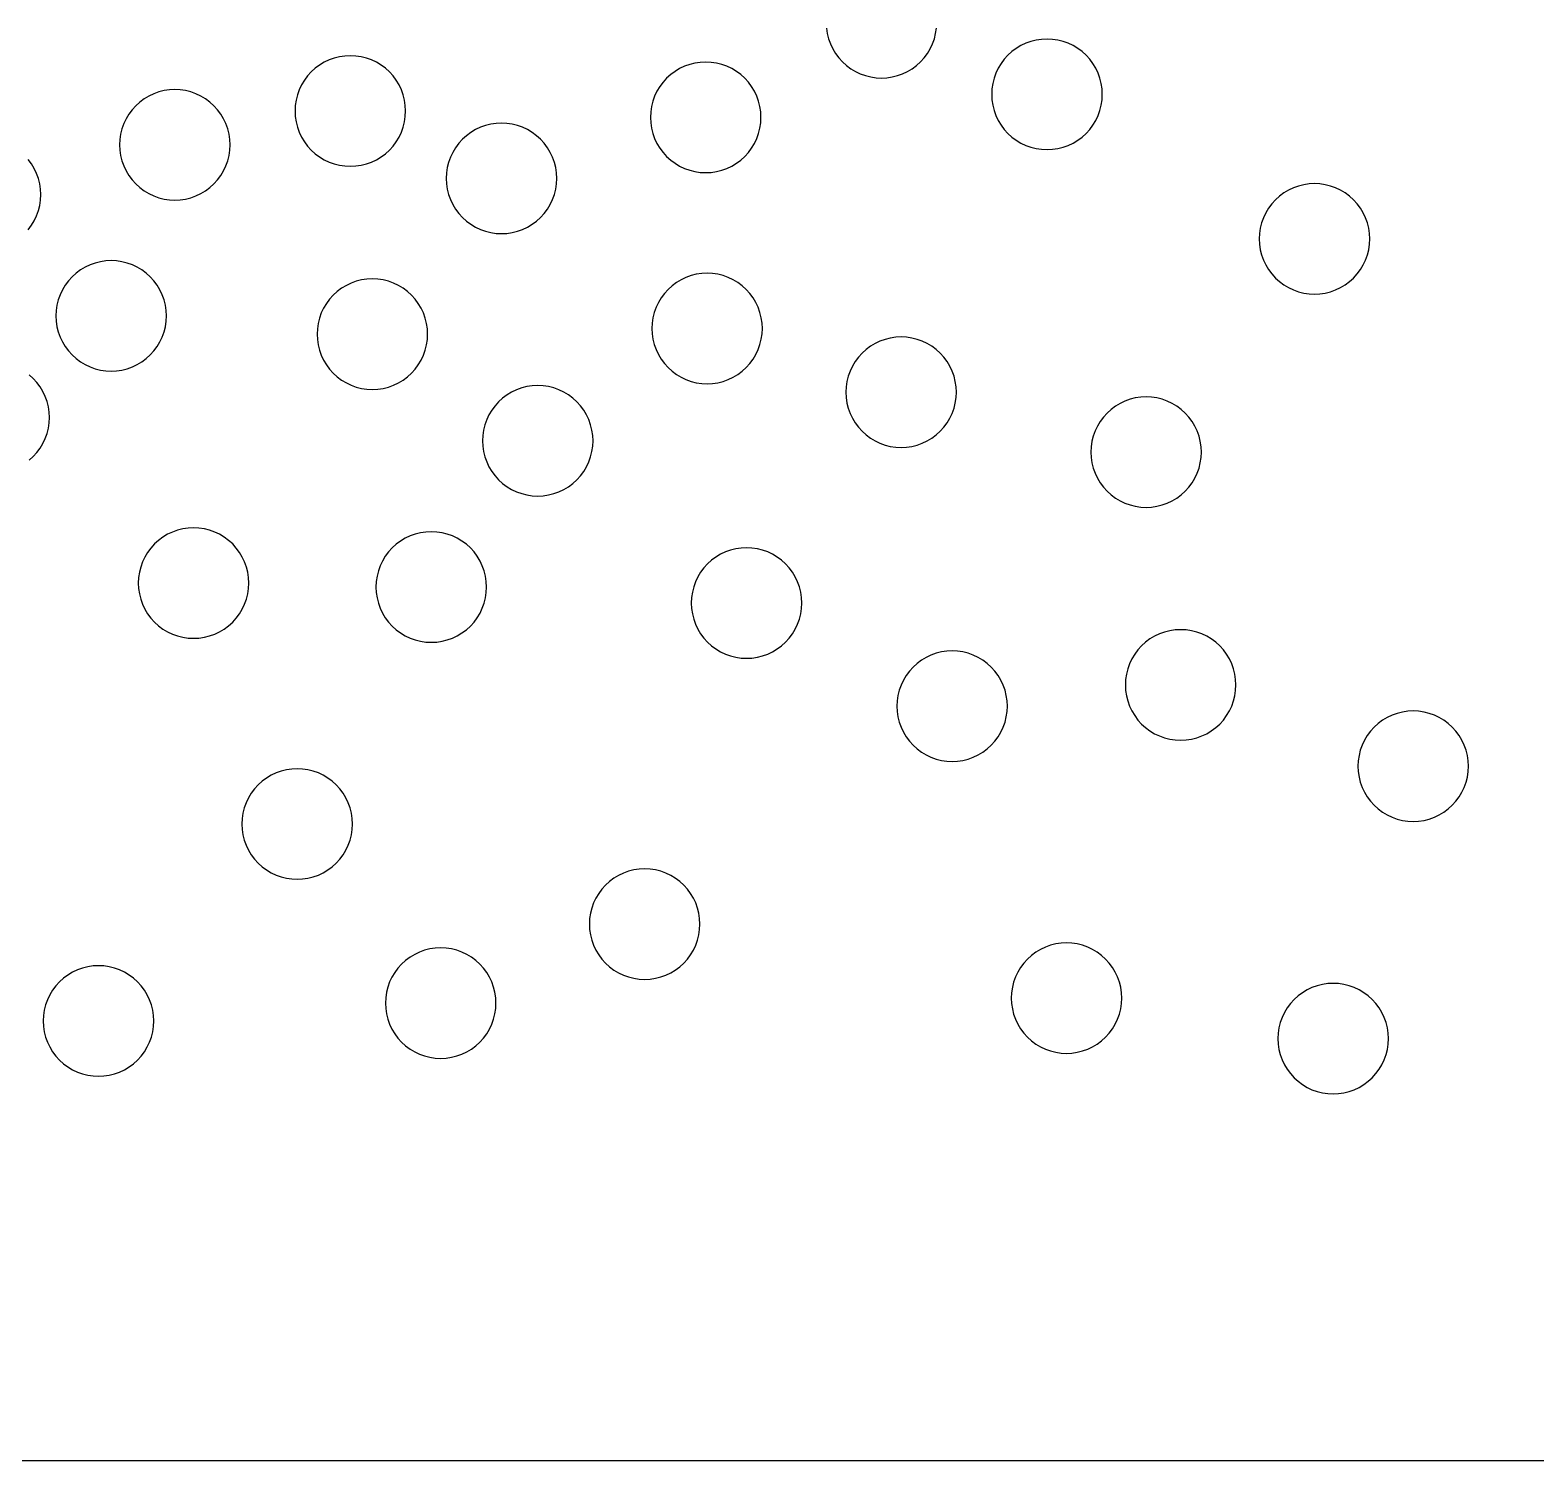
# Model space of a CAD drawing. Header units: millimetres. Extents: x 0 to 406, y 0 to 84.
# Drawn here: x 238.88 to 279.75, y 0 to 38.84 of the extents above; entities that cross this region are included whole.
import ezdxf

# ---------------------------------------------------------------- set-up
doc = ezdxf.new("R2010")
doc.units = ezdxf.units.MM

msp = doc.modelspace()

# ---------------------------------------------------------------- linework, layer by layer
at = {"color": 0}
for points in [[(0, 0), (0, 83.82), (406.4, 83.82), (406.4, 0), (0, 0)], [(260.491, 38.89), (260.513, 38.744), (260.549, 38.602), (260.598, 38.463), (260.661, 38.33), (260.737, 38.204), (260.825, 38.086), (260.924, 37.976), (261.033, 37.878), (261.151, 37.79), (261.277, 37.714), (261.41, 37.651), (261.549, 37.602), (261.692, 37.566), (261.837, 37.544), (261.984, 37.537), (262.131, 37.544), (262.277, 37.566), (262.42, 37.602), (262.558, 37.651), (262.691, 37.714), (262.818, 37.79), (262.936, 37.878), (263.045, 37.976)], [(263.045, 37.976), (263.144, 38.086), (263.231, 38.204), (263.307, 38.33), (263.37, 38.463), (263.42, 38.602), (263.455, 38.744), (263.477, 38.89)], [(267.539, 36.034), (267.638, 36.143), (267.725, 36.261), (267.801, 36.388), (267.864, 36.521), (267.914, 36.659), (267.949, 36.802), (267.971, 36.948), (267.978, 37.095), (267.971, 37.242), (267.949, 37.387), (267.914, 37.53), (267.864, 37.669), (267.801, 37.802), (267.725, 37.928), (267.638, 38.046), (267.539, 38.155), (267.43, 38.254), (267.311, 38.342), (267.185, 38.418), (267.052, 38.48), (266.914, 38.53), (266.771, 38.566), (266.625, 38.587), (266.478, 38.595), (266.331, 38.587), (266.185, 38.566), (266.043, 38.53), (265.904, 38.48), (265.771, 38.418), (265.645, 38.342), (265.527, 38.254), (265.417, 38.155), (265.319, 38.046), (265.231, 37.928), (265.155, 37.802), (265.092, 37.669), (265.043, 37.53), (265.007, 37.387), (264.985, 37.242), (264.978, 37.095), (264.985, 36.948), (265.007, 36.802), (265.043, 36.659), (265.092, 36.521), (265.155, 36.388), (265.231, 36.261), (265.319, 36.143), (265.417, 36.034), (265.527, 35.935), (265.645, 35.847), (265.771, 35.772), (265.904, 35.709), (266.043, 35.659), (266.185, 35.623), (266.331, 35.602), (266.478, 35.595), (266.625, 35.602), (266.771, 35.623), (266.914, 35.659), (267.052, 35.709), (267.185, 35.772), (267.311, 35.847), (267.43, 35.935), (267.539, 36.034)], [(248.63, 35.582), (248.728, 35.691), (248.816, 35.809), (248.892, 35.935), (248.955, 36.069), (249.004, 36.207), (249.04, 36.35), (249.062, 36.496), (249.069, 36.643), (249.062, 36.79), (249.04, 36.935), (249.004, 37.078), (248.955, 37.217), (248.892, 37.35), (248.816, 37.476), (248.728, 37.594), (248.63, 37.703), (248.52, 37.802), (248.402, 37.89), (248.276, 37.965), (248.143, 38.028), (248.004, 38.078), (247.862, 38.114), (247.716, 38.135), (247.569, 38.143), (247.422, 38.135), (247.276, 38.114), (247.133, 38.078), (246.995, 38.028), (246.862, 37.965), (246.736, 37.89), (246.617, 37.802), (246.508, 37.703), (246.409, 37.594), (246.322, 37.476), (246.246, 37.35), (246.183, 37.217), (246.133, 37.078), (246.098, 36.935), (246.076, 36.79), (246.069, 36.643), (246.076, 36.496), (246.098, 36.35), (246.133, 36.207), (246.183, 36.069), (246.246, 35.935), (246.322, 35.809), (246.409, 35.691), (246.508, 35.582), (246.617, 35.483), (246.736, 35.395), (246.862, 35.32), (246.995, 35.257), (247.133, 35.207), (247.276, 35.171), (247.422, 35.15), (247.569, 35.143), (247.716, 35.15), (247.862, 35.171), (248.004, 35.207), (248.143, 35.257), (248.276, 35.32), (248.402, 35.395), (248.52, 35.483), (248.63, 35.582)], [(258.276, 35.409), (258.375, 35.518), (258.462, 35.636), (258.538, 35.763), (258.601, 35.896), (258.651, 36.034), (258.686, 36.177), (258.708, 36.323), (258.715, 36.47), (258.708, 36.617), (258.686, 36.762), (258.651, 36.905), (258.601, 37.044), (258.538, 37.177), (258.462, 37.303), (258.375, 37.421), (258.276, 37.53), (258.167, 37.629), (258.049, 37.717), (257.922, 37.793), (257.789, 37.856), (257.651, 37.905), (257.508, 37.941), (257.362, 37.962), (257.215, 37.97), (257.068, 37.962), (256.923, 37.941), (256.78, 37.905), (256.641, 37.856), (256.508, 37.793), (256.382, 37.717), (256.264, 37.629), (256.155, 37.53), (256.056, 37.421), (255.968, 37.303), (255.892, 37.177), (255.829, 37.044), (255.78, 36.905), (255.744, 36.762), (255.722, 36.617), (255.715, 36.47), (255.722, 36.323), (255.744, 36.177), (255.78, 36.034), (255.829, 35.896), (255.892, 35.763), (255.968, 35.636), (256.056, 35.518), (256.155, 35.409), (256.264, 35.31), (256.382, 35.222), (256.508, 35.147), (256.641, 35.084), (256.78, 35.034), (256.923, 34.999), (257.068, 34.977), (257.215, 34.97), (257.362, 34.977), (257.508, 34.999), (257.651, 35.034), (257.789, 35.084), (257.922, 35.147), (258.049, 35.222), (258.167, 35.31), (258.276, 35.409)], [(243.867, 34.664), (243.965, 34.773), (244.053, 34.891), (244.129, 35.018), (244.192, 35.151), (244.241, 35.289), (244.277, 35.432), (244.299, 35.578), (244.306, 35.725), (244.299, 35.872), (244.277, 36.017), (244.241, 36.16), (244.192, 36.299), (244.129, 36.432), (244.053, 36.558), (243.965, 36.676), (243.867, 36.785), (243.758, 36.884), (243.639, 36.972), (243.513, 37.048), (243.38, 37.11), (243.241, 37.16), (243.099, 37.196), (242.953, 37.217), (242.806, 37.225), (242.659, 37.217), (242.513, 37.196), (242.37, 37.16), (242.232, 37.11), (242.099, 37.048), (241.973, 36.972), (241.854, 36.884), (241.745, 36.785), (241.646, 36.676), (241.559, 36.558), (241.483, 36.432), (241.42, 36.299), (241.371, 36.16), (241.335, 36.017), (241.313, 35.872), (241.306, 35.725), (241.313, 35.578), (241.335, 35.432), (241.371, 35.289), (241.42, 35.151), (241.483, 35.018), (241.559, 34.891), (241.646, 34.773), (241.745, 34.664), (241.854, 34.565), (241.973, 34.477), (242.099, 34.402), (242.232, 34.339), (242.37, 34.289), (242.513, 34.253), (242.659, 34.232), (242.806, 34.225), (242.953, 34.232), (243.099, 34.253), (243.241, 34.289), (243.38, 34.339), (243.513, 34.402), (243.639, 34.477), (243.758, 34.565), (243.867, 34.664)], [(252.733, 33.752), (252.832, 33.861), (252.919, 33.98), (252.995, 34.106), (253.058, 34.239), (253.107, 34.378), (253.143, 34.52), (253.165, 34.666), (253.172, 34.813), (253.165, 34.96), (253.143, 35.106), (253.107, 35.248), (253.058, 35.387), (252.995, 35.52), (252.919, 35.646), (252.832, 35.765), (252.733, 35.874), (252.624, 35.972), (252.505, 36.06), (252.379, 36.136), (252.246, 36.199), (252.107, 36.248), (251.965, 36.284), (251.819, 36.306), (251.672, 36.313), (251.525, 36.306), (251.379, 36.284), (251.237, 36.248), (251.098, 36.199), (250.965, 36.136), (250.839, 36.06), (250.72, 35.972), (250.611, 35.874), (250.513, 35.765), (250.425, 35.646), (250.349, 35.52), (250.286, 35.387), (250.237, 35.248), (250.201, 35.106), (250.179, 34.96), (250.172, 34.813), (250.179, 34.666), (250.201, 34.52), (250.237, 34.378), (250.286, 34.239), (250.349, 34.106), (250.425, 33.98), (250.513, 33.861), (250.611, 33.752), (250.72, 33.653), (250.839, 33.566), (250.965, 33.49), (251.098, 33.427), (251.237, 33.378), (251.379, 33.342), (251.525, 33.32), (251.672, 33.313), (251.819, 33.32), (251.965, 33.342), (252.107, 33.378), (252.246, 33.427), (252.379, 33.49), (252.505, 33.566), (252.624, 33.653), (252.733, 33.752)], [(238.828, 33.42), (238.916, 33.539), (238.991, 33.665), (239.054, 33.798), (239.104, 33.937), (239.14, 34.079), (239.161, 34.225), (239.169, 34.372), (239.161, 34.519), (239.14, 34.665), (239.104, 34.807), (239.054, 34.946), (238.991, 35.079), (238.916, 35.205), (238.828, 35.324)], [(274.798, 32.109), (274.897, 32.218), (274.985, 32.336), (275.061, 32.463), (275.123, 32.596), (275.173, 32.734), (275.209, 32.877), (275.23, 33.023), (275.238, 33.17), (275.23, 33.317), (275.209, 33.462), (275.173, 33.605), (275.123, 33.744), (275.061, 33.877), (274.985, 34.003), (274.897, 34.121), (274.798, 34.23), (274.689, 34.329), (274.571, 34.417), (274.445, 34.493), (274.312, 34.556), (274.173, 34.605), (274.03, 34.641), (273.885, 34.663), (273.738, 34.67), (273.591, 34.663), (273.445, 34.641), (273.302, 34.605), (273.164, 34.556), (273.031, 34.493), (272.904, 34.417), (272.786, 34.329), (272.677, 34.23), (272.578, 34.121), (272.49, 34.003), (272.415, 33.877), (272.352, 33.744), (272.302, 33.605), (272.266, 33.462), (272.245, 33.317), (272.238, 33.17), (272.245, 33.023), (272.266, 32.877), (272.302, 32.734), (272.352, 32.596), (272.415, 32.463), (272.49, 32.336), (272.578, 32.218), (272.677, 32.109), (272.786, 32.01), (272.904, 31.923), (273.031, 31.847), (273.164, 31.784), (273.302, 31.734), (273.445, 31.699), (273.591, 31.677), (273.738, 31.67), (273.885, 31.677), (274.03, 31.699), (274.173, 31.734), (274.312, 31.784), (274.445, 31.847), (274.571, 31.923), (274.689, 32.01), (274.798, 32.109)], [(242.14, 30.02), (242.239, 30.129), (242.326, 30.248), (242.402, 30.374), (242.465, 30.507), (242.515, 30.646), (242.55, 30.788), (242.572, 30.934), (242.579, 31.081), (242.572, 31.228), (242.55, 31.374), (242.515, 31.516), (242.465, 31.655), (242.402, 31.788), (242.326, 31.914), (242.239, 32.033), (242.14, 32.142), (242.031, 32.241), (241.913, 32.328), (241.786, 32.404), (241.653, 32.467), (241.515, 32.516), (241.372, 32.552), (241.226, 32.574), (241.079, 32.581), (240.932, 32.574), (240.787, 32.552), (240.644, 32.516), (240.505, 32.467), (240.372, 32.404), (240.246, 32.328), (240.128, 32.241), (240.019, 32.142), (239.92, 32.033), (239.832, 31.914), (239.756, 31.788), (239.693, 31.655), (239.644, 31.516), (239.608, 31.374), (239.586, 31.228), (239.579, 31.081), (239.586, 30.934), (239.608, 30.788), (239.644, 30.646), (239.693, 30.507), (239.756, 30.374), (239.832, 30.248), (239.92, 30.129), (240.019, 30.02), (240.128, 29.922), (240.246, 29.834), (240.372, 29.758), (240.505, 29.695), (240.644, 29.646), (240.787, 29.61), (240.932, 29.588), (241.079, 29.581), (241.226, 29.588), (241.372, 29.61), (241.515, 29.646), (241.653, 29.695), (241.786, 29.758), (241.913, 29.834), (242.031, 29.922), (242.14, 30.02)], [(249.228, 29.525), (249.327, 29.634), (249.415, 29.752), (249.491, 29.878), (249.553, 30.012), (249.603, 30.15), (249.639, 30.293), (249.66, 30.439), (249.668, 30.586), (249.66, 30.733), (249.639, 30.878), (249.603, 31.021), (249.553, 31.16), (249.491, 31.293), (249.415, 31.419), (249.327, 31.537), (249.228, 31.646), (249.119, 31.745), (249.001, 31.833), (248.875, 31.908), (248.742, 31.971), (248.603, 32.021), (248.46, 32.057), (248.315, 32.078), (248.168, 32.086), (248.021, 32.078), (247.875, 32.057), (247.732, 32.021), (247.594, 31.971), (247.461, 31.908), (247.334, 31.833), (247.216, 31.745), (247.107, 31.646), (247.008, 31.537), (246.92, 31.419), (246.845, 31.293), (246.782, 31.16), (246.732, 31.021), (246.696, 30.878), (246.675, 30.733), (246.668, 30.586), (246.675, 30.439), (246.696, 30.293), (246.732, 30.15), (246.782, 30.012), (246.845, 29.878), (246.92, 29.752), (247.008, 29.634), (247.107, 29.525), (247.216, 29.426), (247.334, 29.338), (247.461, 29.263), (247.594, 29.2), (247.732, 29.15), (247.875, 29.114), (248.021, 29.093), (248.168, 29.086), (248.315, 29.093), (248.46, 29.114), (248.603, 29.15), (248.742, 29.2), (248.875, 29.263), (249.001, 29.338), (249.119, 29.426), (249.228, 29.525)], [(258.314, 29.678), (258.412, 29.787), (258.5, 29.905), (258.576, 30.031), (258.639, 30.165), (258.688, 30.303), (258.724, 30.446), (258.746, 30.592), (258.753, 30.739), (258.746, 30.886), (258.724, 31.031), (258.688, 31.174), (258.639, 31.313), (258.576, 31.446), (258.5, 31.572), (258.412, 31.69), (258.314, 31.799), (258.205, 31.898), (258.086, 31.986), (257.96, 32.061), (257.827, 32.124), (257.688, 32.174), (257.546, 32.21), (257.4, 32.231), (257.253, 32.239), (257.106, 32.231), (256.96, 32.21), (256.817, 32.174), (256.679, 32.124), (256.546, 32.061), (256.42, 31.986), (256.301, 31.898), (256.192, 31.799), (256.093, 31.69), (256.006, 31.572), (255.93, 31.446), (255.867, 31.313), (255.818, 31.174), (255.782, 31.031), (255.76, 30.886), (255.753, 30.739), (255.76, 30.592), (255.782, 30.446), (255.818, 30.303), (255.867, 30.165), (255.93, 30.031), (256.006, 29.905), (256.093, 29.787), (256.192, 29.678), (256.301, 29.579), (256.42, 29.491), (256.546, 29.416), (256.679, 29.353), (256.817, 29.303), (256.96, 29.267), (257.106, 29.246), (257.253, 29.239), (257.4, 29.246), (257.546, 29.267), (257.688, 29.303), (257.827, 29.353), (257.96, 29.416), (258.086, 29.491), (258.205, 29.579), (258.314, 29.678)], [(263.579, 27.947), (263.678, 28.057), (263.765, 28.175), (263.841, 28.301), (263.904, 28.434), (263.954, 28.573), (263.989, 28.715), (264.011, 28.861), (264.018, 29.008), (264.011, 29.155), (263.989, 29.301), (263.954, 29.444), (263.904, 29.582), (263.841, 29.715), (263.765, 29.841), (263.678, 29.96), (263.579, 30.069), (263.47, 30.168), (263.351, 30.255), (263.225, 30.331), (263.092, 30.394), (262.954, 30.444), (262.811, 30.479), (262.665, 30.501), (262.518, 30.508), (262.371, 30.501), (262.225, 30.479), (262.083, 30.444), (261.944, 30.394), (261.811, 30.331), (261.685, 30.255), (261.567, 30.168), (261.457, 30.069), (261.359, 29.96), (261.271, 29.841), (261.195, 29.715), (261.132, 29.582), (261.083, 29.444), (261.047, 29.301), (261.025, 29.155), (261.018, 29.008), (261.025, 28.861), (261.047, 28.715), (261.083, 28.573), (261.132, 28.434), (261.195, 28.301), (261.271, 28.175), (261.359, 28.057), (261.457, 27.947), (261.567, 27.849), (261.685, 27.761), (261.811, 27.685), (261.944, 27.622), (262.083, 27.573), (262.225, 27.537), (262.371, 27.515), (262.518, 27.508), (262.665, 27.515), (262.811, 27.537), (262.954, 27.573), (263.092, 27.622), (263.225, 27.685), (263.351, 27.761), (263.47, 27.849), (263.579, 27.947)], [(238.965, 27.261), (239.063, 27.371), (239.151, 27.489), (239.227, 27.615), (239.29, 27.748), (239.339, 27.887), (239.375, 28.029), (239.397, 28.175), (239.404, 28.322), (239.397, 28.469), (239.375, 28.615), (239.339, 28.758), (239.29, 28.896), (239.227, 29.029), (239.151, 29.155), (239.063, 29.274), (238.965, 29.383), (238.856, 29.482)], [(253.716, 26.63), (253.815, 26.739), (253.903, 26.857), (253.978, 26.984), (254.041, 27.117), (254.091, 27.255), (254.127, 27.398), (254.148, 27.544), (254.156, 27.691), (254.148, 27.838), (254.127, 27.983), (254.091, 28.126), (254.041, 28.265), (253.978, 28.398), (253.903, 28.524), (253.815, 28.642), (253.716, 28.752), (253.607, 28.85), (253.489, 28.938), (253.363, 29.014), (253.23, 29.077), (253.091, 29.126), (252.948, 29.162), (252.803, 29.184), (252.656, 29.191), (252.508, 29.184), (252.363, 29.162), (252.22, 29.126), (252.081, 29.077), (251.948, 29.014), (251.822, 28.938), (251.704, 28.85), (251.595, 28.752), (251.496, 28.642), (251.408, 28.524), (251.333, 28.398), (251.27, 28.265), (251.22, 28.126), (251.184, 27.983), (251.163, 27.838), (251.156, 27.691), (251.163, 27.544), (251.184, 27.398), (251.22, 27.255), (251.27, 27.117), (251.333, 26.984), (251.408, 26.857), (251.496, 26.739), (251.595, 26.63), (251.704, 26.531), (251.822, 26.444), (251.948, 26.368), (252.081, 26.305), (252.22, 26.255), (252.363, 26.22), (252.508, 26.198), (252.656, 26.191), (252.803, 26.198), (252.948, 26.22), (253.091, 26.255), (253.23, 26.305), (253.363, 26.368), (253.489, 26.444), (253.607, 26.531), (253.716, 26.63)], [(270.229, 26.322), (270.328, 26.431), (270.415, 26.55), (270.491, 26.676), (270.554, 26.809), (270.604, 26.948), (270.639, 27.09), (270.661, 27.236), (270.668, 27.383), (270.661, 27.53), (270.639, 27.676), (270.604, 27.819), (270.554, 27.957), (270.491, 28.09), (270.415, 28.216), (270.328, 28.335), (270.229, 28.444), (270.12, 28.543), (270.001, 28.63), (269.875, 28.706), (269.742, 28.769), (269.604, 28.818), (269.461, 28.854), (269.315, 28.876), (269.168, 28.883), (269.021, 28.876), (268.875, 28.854), (268.733, 28.818), (268.594, 28.769), (268.461, 28.706), (268.335, 28.63), (268.217, 28.543), (268.107, 28.444), (268.009, 28.335), (267.921, 28.216), (267.845, 28.09), (267.782, 27.957), (267.733, 27.819), (267.697, 27.676), (267.675, 27.53), (267.668, 27.383), (267.675, 27.236), (267.697, 27.09), (267.733, 26.948), (267.782, 26.809), (267.845, 26.676), (267.921, 26.55), (268.009, 26.431), (268.107, 26.322), (268.217, 26.224), (268.335, 26.136), (268.461, 26.06), (268.594, 25.997), (268.733, 25.948), (268.875, 25.912), (269.021, 25.89), (269.168, 25.883), (269.315, 25.89), (269.461, 25.912), (269.604, 25.948), (269.742, 25.997), (269.875, 26.06), (270.001, 26.136), (270.12, 26.224), (270.229, 26.322)], [(238.856, 27.163), (238.965, 27.261)], [(244.376, 22.767), (244.474, 22.876), (244.562, 22.995), (244.638, 23.121), (244.701, 23.254), (244.75, 23.393), (244.786, 23.535), (244.808, 23.681), (244.815, 23.828), (244.808, 23.975), (244.786, 24.121), (244.75, 24.263), (244.701, 24.402), (244.638, 24.535), (244.562, 24.661), (244.474, 24.78), (244.376, 24.889), (244.267, 24.987), (244.148, 25.075), (244.022, 25.151), (243.889, 25.214), (243.75, 25.263), (243.608, 25.299), (243.462, 25.321), (243.315, 25.328), (243.168, 25.321), (243.022, 25.299), (242.88, 25.263), (242.741, 25.214), (242.608, 25.151), (242.482, 25.075), (242.363, 24.987), (242.254, 24.889), (242.155, 24.78), (242.068, 24.661), (241.992, 24.535), (241.929, 24.402), (241.88, 24.263), (241.844, 24.121), (241.822, 23.975), (241.815, 23.828), (241.822, 23.681), (241.844, 23.535), (241.88, 23.393), (241.929, 23.254), (241.992, 23.121), (242.068, 22.995), (242.155, 22.876), (242.254, 22.767), (242.363, 22.668), (242.482, 22.581), (242.608, 22.505), (242.741, 22.442), (242.88, 22.393), (243.022, 22.357), (243.168, 22.335), (243.315, 22.328), (243.462, 22.335), (243.608, 22.357), (243.75, 22.393), (243.889, 22.442), (244.022, 22.505), (244.148, 22.581), (244.267, 22.668), (244.376, 22.767)], [(250.827, 22.66), (250.926, 22.769), (251.014, 22.887), (251.089, 23.013), (251.152, 23.146), (251.202, 23.285), (251.238, 23.428), (251.259, 23.573), (251.266, 23.72), (251.259, 23.867), (251.238, 24.013), (251.202, 24.156), (251.152, 24.294), (251.089, 24.427), (251.014, 24.554), (250.926, 24.672), (250.827, 24.781), (250.718, 24.88), (250.6, 24.967), (250.473, 25.043), (250.34, 25.106), (250.202, 25.156), (250.059, 25.191), (249.913, 25.213), (249.766, 25.22), (249.619, 25.213), (249.474, 25.191), (249.331, 25.156), (249.192, 25.106), (249.059, 25.043), (248.933, 24.967), (248.815, 24.88), (248.706, 24.781), (248.607, 24.672), (248.519, 24.554), (248.443, 24.427), (248.381, 24.294), (248.331, 24.156), (248.295, 24.013), (248.274, 23.867), (248.266, 23.72), (248.274, 23.573), (248.295, 23.428), (248.331, 23.285), (248.381, 23.146), (248.443, 23.013), (248.519, 22.887), (248.607, 22.769), (248.706, 22.66), (248.815, 22.561), (248.933, 22.473), (249.059, 22.397), (249.192, 22.334), (249.331, 22.285), (249.474, 22.249), (249.619, 22.227), (249.766, 22.22), (249.913, 22.227), (250.059, 22.249), (250.202, 22.285), (250.34, 22.334), (250.473, 22.397), (250.6, 22.473), (250.718, 22.561), (250.827, 22.66)], [(259.384, 22.226), (259.483, 22.335), (259.57, 22.453), (259.646, 22.579), (259.709, 22.712), (259.759, 22.851), (259.794, 22.994), (259.816, 23.139), (259.823, 23.286), (259.816, 23.433), (259.794, 23.579), (259.759, 23.722), (259.709, 23.86), (259.646, 23.993), (259.57, 24.12), (259.483, 24.238), (259.384, 24.347), (259.275, 24.446), (259.157, 24.533), (259.03, 24.609), (258.897, 24.672), (258.759, 24.722), (258.616, 24.757), (258.47, 24.779), (258.323, 24.786), (258.176, 24.779), (258.031, 24.757), (257.888, 24.722), (257.749, 24.672), (257.616, 24.609), (257.49, 24.533), (257.372, 24.446), (257.263, 24.347), (257.164, 24.238), (257.076, 24.12), (257, 23.993), (256.937, 23.86), (256.888, 23.722), (256.852, 23.579), (256.83, 23.433), (256.823, 23.286), (256.83, 23.139), (256.852, 22.994), (256.888, 22.851), (256.937, 22.712), (257, 22.579), (257.076, 22.453), (257.164, 22.335), (257.263, 22.226), (257.372, 22.127), (257.49, 22.039), (257.616, 21.963), (257.749, 21.9), (257.888, 21.851), (258.031, 21.815), (258.176, 21.793), (258.323, 21.786), (258.47, 21.793), (258.616, 21.815), (258.759, 21.851), (258.897, 21.9), (259.03, 21.963), (259.157, 22.039), (259.275, 22.127), (259.384, 22.226)], [(271.165, 20.002), (271.264, 20.111), (271.352, 20.23), (271.428, 20.356), (271.491, 20.489), (271.54, 20.628), (271.576, 20.77), (271.598, 20.916), (271.605, 21.063), (271.598, 21.21), (271.576, 21.356), (271.54, 21.498), (271.491, 21.637), (271.428, 21.77), (271.352, 21.896), (271.264, 22.015), (271.165, 22.124), (271.056, 22.223), (270.938, 22.31), (270.812, 22.386), (270.679, 22.449), (270.54, 22.498), (270.397, 22.534), (270.252, 22.556), (270.105, 22.563), (269.958, 22.556), (269.812, 22.534), (269.669, 22.498), (269.531, 22.449), (269.398, 22.386), (269.271, 22.31), (269.153, 22.223), (269.044, 22.124), (268.945, 22.015), (268.858, 21.896), (268.782, 21.77), (268.719, 21.637), (268.669, 21.498), (268.634, 21.356), (268.612, 21.21), (268.605, 21.063), (268.612, 20.916), (268.634, 20.77), (268.669, 20.628), (268.719, 20.489), (268.782, 20.356), (268.858, 20.23), (268.945, 20.111), (269.044, 20.002), (269.153, 19.904), (269.271, 19.816), (269.398, 19.74), (269.531, 19.677), (269.669, 19.628), (269.812, 19.592), (269.958, 19.57), (270.105, 19.563), (270.252, 19.57), (270.397, 19.592), (270.54, 19.628), (270.679, 19.677), (270.812, 19.74), (270.938, 19.816), (271.056, 19.904), (271.165, 20.002)], [(264.963, 19.427), (265.062, 19.536), (265.15, 19.654), (265.226, 19.78), (265.289, 19.913), (265.338, 20.052), (265.374, 20.195), (265.396, 20.34), (265.403, 20.487), (265.396, 20.634), (265.374, 20.78), (265.338, 20.923), (265.289, 21.061), (265.226, 21.195), (265.15, 21.321), (265.062, 21.439), (264.963, 21.548), (264.854, 21.647), (264.736, 21.735), (264.61, 21.81), (264.477, 21.873), (264.338, 21.923), (264.195, 21.959), (264.05, 21.98), (263.903, 21.987), (263.756, 21.98), (263.61, 21.959), (263.467, 21.923), (263.329, 21.873), (263.196, 21.81), (263.069, 21.735), (262.951, 21.647), (262.842, 21.548), (262.743, 21.439), (262.656, 21.321), (262.58, 21.195), (262.517, 21.061), (262.467, 20.923), (262.432, 20.78), (262.41, 20.634), (262.403, 20.487), (262.41, 20.34), (262.432, 20.195), (262.467, 20.052), (262.517, 19.913), (262.58, 19.78), (262.656, 19.654), (262.743, 19.536), (262.842, 19.427), (262.951, 19.328), (263.069, 19.24), (263.196, 19.165), (263.329, 19.102), (263.467, 19.052), (263.61, 19.016), (263.756, 18.995), (263.903, 18.987), (264.05, 18.995), (264.195, 19.016), (264.338, 19.052), (264.477, 19.102), (264.61, 19.165), (264.736, 19.24), (264.854, 19.328), (264.963, 19.427)], [(277.479, 17.795), (277.577, 17.904), (277.665, 18.022), (277.741, 18.149), (277.804, 18.282), (277.853, 18.42), (277.889, 18.563), (277.911, 18.709), (277.918, 18.856), (277.911, 19.003), (277.889, 19.148), (277.853, 19.291), (277.804, 19.43), (277.741, 19.563), (277.665, 19.689), (277.577, 19.807), (277.479, 19.916), (277.369, 20.015), (277.251, 20.103), (277.125, 20.179), (276.992, 20.241), (276.853, 20.291), (276.711, 20.327), (276.565, 20.348), (276.418, 20.356), (276.271, 20.348), (276.125, 20.327), (275.982, 20.291), (275.844, 20.241), (275.711, 20.179), (275.585, 20.103), (275.466, 20.015), (275.357, 19.916), (275.258, 19.807), (275.171, 19.689), (275.095, 19.563), (275.032, 19.43), (274.982, 19.291), (274.947, 19.148), (274.925, 19.003), (274.918, 18.856), (274.925, 18.709), (274.947, 18.563), (274.982, 18.42), (275.032, 18.282), (275.095, 18.149), (275.171, 18.022), (275.258, 17.904), (275.357, 17.795), (275.466, 17.696), (275.585, 17.608), (275.711, 17.533), (275.844, 17.47), (275.982, 17.42), (276.125, 17.384), (276.271, 17.363), (276.418, 17.356), (276.565, 17.363), (276.711, 17.384), (276.853, 17.42), (276.992, 17.47), (277.125, 17.533), (277.251, 17.608), (277.369, 17.696), (277.479, 17.795)], [(247.188, 16.228), (247.287, 16.337), (247.375, 16.455), (247.45, 16.581), (247.513, 16.714), (247.563, 16.853), (247.599, 16.996), (247.62, 17.141), (247.627, 17.288), (247.62, 17.435), (247.599, 17.581), (247.563, 17.724), (247.513, 17.862), (247.45, 17.995), (247.375, 18.122), (247.287, 18.24), (247.188, 18.349), (247.079, 18.448), (246.961, 18.536), (246.835, 18.611), (246.701, 18.674), (246.563, 18.724), (246.42, 18.759), (246.274, 18.781), (246.127, 18.788), (245.98, 18.781), (245.835, 18.759), (245.692, 18.724), (245.553, 18.674), (245.42, 18.611), (245.294, 18.536), (245.176, 18.448), (245.067, 18.349), (244.968, 18.24), (244.88, 18.122), (244.805, 17.995), (244.742, 17.862), (244.692, 17.724), (244.656, 17.581), (244.635, 17.435), (244.627, 17.288), (244.635, 17.141), (244.656, 16.996), (244.692, 16.853), (244.742, 16.714), (244.805, 16.581), (244.88, 16.455), (244.968, 16.337), (245.067, 16.228), (245.176, 16.129), (245.294, 16.041), (245.42, 15.965), (245.553, 15.902), (245.692, 15.853), (245.835, 15.817), (245.98, 15.796), (246.127, 15.788), (246.274, 15.796), (246.42, 15.817), (246.563, 15.853), (246.701, 15.902), (246.835, 15.965), (246.961, 16.041), (247.079, 16.129), (247.188, 16.228)], [(256.618, 13.511), (256.717, 13.62), (256.804, 13.738), (256.88, 13.864), (256.943, 13.997), (256.993, 14.136), (257.028, 14.279), (257.05, 14.424), (257.057, 14.571), (257.05, 14.719), (257.028, 14.864), (256.993, 15.007), (256.943, 15.146), (256.88, 15.279), (256.804, 15.405), (256.717, 15.523), (256.618, 15.632), (256.509, 15.731), (256.39, 15.819), (256.264, 15.894), (256.131, 15.957), (255.993, 16.007), (255.85, 16.043), (255.704, 16.064), (255.557, 16.071), (255.41, 16.064), (255.264, 16.043), (255.122, 16.007), (254.983, 15.957), (254.85, 15.894), (254.724, 15.819), (254.606, 15.731), (254.496, 15.632), (254.398, 15.523), (254.31, 15.405), (254.234, 15.279), (254.171, 15.146), (254.122, 15.007), (254.086, 14.864), (254.064, 14.719), (254.057, 14.571), (254.064, 14.424), (254.086, 14.279), (254.122, 14.136), (254.171, 13.997), (254.234, 13.864), (254.31, 13.738), (254.398, 13.62), (254.496, 13.511), (254.606, 13.412), (254.724, 13.324), (254.85, 13.249), (254.983, 13.186), (255.122, 13.136), (255.264, 13.1), (255.41, 13.079), (255.557, 13.071), (255.704, 13.079), (255.85, 13.1), (255.993, 13.136), (256.131, 13.186), (256.264, 13.249), (256.39, 13.324), (256.509, 13.412), (256.618, 13.511)], [(251.083, 11.366), (251.182, 11.475), (251.27, 11.593), (251.345, 11.719), (251.408, 11.852), (251.458, 11.991), (251.494, 12.134), (251.515, 12.279), (251.523, 12.426), (251.515, 12.573), (251.494, 12.719), (251.458, 12.862), (251.408, 13), (251.345, 13.133), (251.27, 13.26), (251.182, 13.378), (251.083, 13.487), (250.974, 13.586), (250.856, 13.673), (250.73, 13.749), (250.597, 13.812), (250.458, 13.862), (250.315, 13.897), (250.17, 13.919), (250.023, 13.926), (249.876, 13.919), (249.73, 13.897), (249.587, 13.862), (249.449, 13.812), (249.316, 13.749), (249.189, 13.673), (249.071, 13.586), (248.962, 13.487), (248.863, 13.378), (248.775, 13.26), (248.7, 13.133), (248.637, 13), (248.587, 12.862), (248.551, 12.719), (248.53, 12.573), (248.523, 12.426), (248.53, 12.279), (248.551, 12.134), (248.587, 11.991), (248.637, 11.852), (248.7, 11.719), (248.775, 11.593), (248.863, 11.475), (248.962, 11.366), (249.071, 11.267), (249.189, 11.179), (249.316, 11.103), (249.449, 11.04), (249.587, 10.991), (249.73, 10.955), (249.876, 10.933), (250.023, 10.926), (250.17, 10.933), (250.315, 10.955), (250.458, 10.991), (250.597, 11.04), (250.73, 11.103), (250.856, 11.179), (250.974, 11.267), (251.083, 11.366)], [(268.069, 11.501), (268.167, 11.611), (268.255, 11.729), (268.331, 11.855), (268.394, 11.988), (268.443, 12.127), (268.479, 12.269), (268.501, 12.415), (268.508, 12.562), (268.501, 12.709), (268.479, 12.855), (268.443, 12.998), (268.394, 13.136), (268.331, 13.269), (268.255, 13.395), (268.167, 13.514), (268.069, 13.623), (267.959, 13.722), (267.841, 13.809), (267.715, 13.885), (267.582, 13.948), (267.443, 13.998), (267.3, 14.033), (267.155, 14.055), (267.008, 14.062), (266.861, 14.055), (266.715, 14.033), (266.572, 13.998), (266.434, 13.948), (266.301, 13.885), (266.175, 13.809), (266.056, 13.722), (265.947, 13.623), (265.848, 13.514), (265.761, 13.395), (265.685, 13.269), (265.622, 13.136), (265.572, 12.998), (265.537, 12.855), (265.515, 12.709), (265.508, 12.562), (265.515, 12.415), (265.537, 12.269), (265.572, 12.127), (265.622, 11.988), (265.685, 11.855), (265.761, 11.729), (265.848, 11.611), (265.947, 11.501), (266.056, 11.403), (266.175, 11.315), (266.301, 11.239), (266.434, 11.176), (266.572, 11.127), (266.715, 11.091), (266.861, 11.069), (267.008, 11.062), (267.155, 11.069), (267.3, 11.091), (267.443, 11.127), (267.582, 11.176), (267.715, 11.239), (267.841, 11.315), (267.959, 11.403), (268.069, 11.501)], [(241.795, 10.881), (241.894, 10.99), (241.981, 11.108), (242.057, 11.235), (242.12, 11.368), (242.17, 11.506), (242.205, 11.649), (242.227, 11.795), (242.234, 11.942), (242.227, 12.089), (242.205, 12.234), (242.17, 12.377), (242.12, 12.516), (242.057, 12.649), (241.981, 12.775), (241.894, 12.893), (241.795, 13.002), (241.686, 13.101), (241.568, 13.189), (241.441, 13.265), (241.308, 13.327), (241.17, 13.377), (241.027, 13.413), (240.881, 13.434), (240.734, 13.442), (240.587, 13.434), (240.442, 13.413), (240.299, 13.377), (240.16, 13.327), (240.027, 13.265), (239.901, 13.189), (239.783, 13.101), (239.674, 13.002), (239.575, 12.893), (239.487, 12.775), (239.411, 12.649), (239.348, 12.516), (239.299, 12.377), (239.263, 12.234), (239.241, 12.089), (239.234, 11.942), (239.241, 11.795), (239.263, 11.649), (239.299, 11.506), (239.348, 11.368), (239.411, 11.235), (239.487, 11.108), (239.575, 10.99), (239.674, 10.881), (239.783, 10.782), (239.901, 10.694), (240.027, 10.619), (240.16, 10.556), (240.299, 10.506), (240.442, 10.47), (240.587, 10.449), (240.734, 10.442), (240.881, 10.449), (241.027, 10.47), (241.17, 10.506), (241.308, 10.556), (241.441, 10.619), (241.568, 10.694), (241.686, 10.782), (241.795, 10.881)], [(275.304, 10.402), (275.403, 10.511), (275.491, 10.629), (275.567, 10.755), (275.63, 10.888), (275.679, 11.027), (275.715, 11.17), (275.737, 11.315), (275.744, 11.462), (275.737, 11.609), (275.715, 11.755), (275.679, 11.898), (275.63, 12.036), (275.567, 12.169), (275.491, 12.296), (275.403, 12.414), (275.304, 12.523), (275.195, 12.622), (275.077, 12.709), (274.951, 12.785), (274.818, 12.848), (274.679, 12.898), (274.536, 12.933), (274.391, 12.955), (274.244, 12.962), (274.097, 12.955), (273.951, 12.933), (273.808, 12.898), (273.67, 12.848), (273.537, 12.785), (273.41, 12.709), (273.292, 12.622), (273.183, 12.523), (273.084, 12.414), (272.997, 12.296), (272.921, 12.169), (272.858, 12.036), (272.808, 11.898), (272.773, 11.755), (272.751, 11.609), (272.744, 11.462), (272.751, 11.315), (272.773, 11.17), (272.808, 11.027), (272.858, 10.888), (272.921, 10.755), (272.997, 10.629), (273.084, 10.511), (273.183, 10.402), (273.292, 10.303), (273.41, 10.215), (273.537, 10.139), (273.67, 10.076), (273.808, 10.027), (273.951, 9.991), (274.097, 9.969), (274.244, 9.962), (274.391, 9.969), (274.536, 9.991), (274.679, 10.027), (274.818, 10.076), (274.951, 10.139), (275.077, 10.215), (275.195, 10.303), (275.304, 10.402)]]:
    msp.add_lwpolyline(points, dxfattribs=at)

doc.saveas('drawing.dxf')
